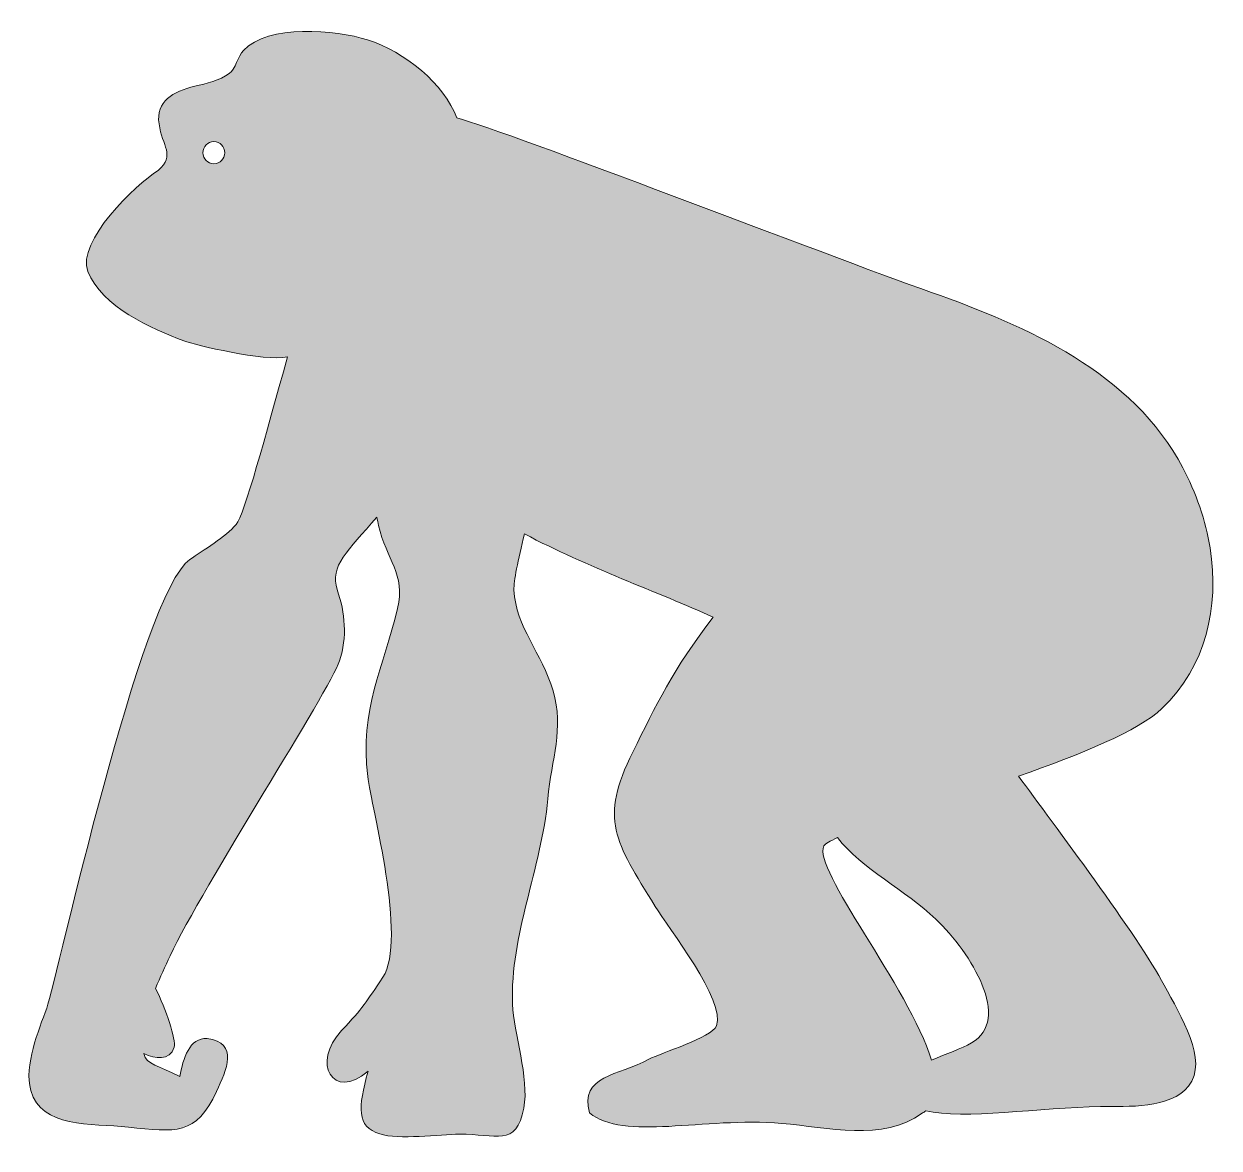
# Model space of a CAD drawing. Header units: inches. Extents: x 0 to 102, y -1 to 96.
import ezdxf

# ---------------------------------------------------------------- set-up
doc = ezdxf.new("R2010")
doc.units = ezdxf.units.IN
doc.header["$MEASUREMENT"] = 0
doc.layers.add('Layer 1', color=7, linetype='Continuous')

msp = doc.modelspace()

# ---------------------------------------------------------------- hatches: boundary and pattern name
at = {"layer": 'Layer 1', "true_color": 0xfae4a5}
h = msp.add_hatch(color=41, dxfattribs=at)
h.dxf.hatch_style = 2
edge = h.paths.add_edge_path()
edge.add_spline(control_points=[(84.93, 30.96), (90.23, 32.81), (95.22, 34.84), (97.22, 36.75), (101.06, 40.42), (102.14, 45.43), (101.37, 50.54), (101.02, 52.85), (100.12, 55.35), (99.03, 57.41), (94.71, 65.62), (85.71, 69.56), (77.45, 72.48), (68.4, 75.69), (41.19, 86.26), (36.71, 87.46), (35.67, 90.34), (32.24, 93.16), (29.05, 94.16), (26.33, 95.02), (20.49, 95.53), (18.4, 93.24), (17.96, 92.76), (17.71, 91.62), (17.19, 91.26), (16.37, 90.68), (15.23, 90.41), (14.24, 90.18), (12.32, 89.74), (10.9, 88.86), (11.16, 86.94), (11.42, 85.01), (12.61, 84.3), (11.08, 82.95), (9.15, 81.71), (4.05, 76.84), (5.06, 74.27), (6.26, 71.25), (10.5, 69.37), (13.3, 68.32), (14.25, 67.97), (20.23, 66.52), (22.19, 66.95), (20.28, 60.13), (18.51, 53.43), (17.77, 52.55), (16.91, 51.53), (14.91, 50.31), (13.82, 49.56), (9.58, 46.66), (2.41, 13.58), (1.52, 11.05), (0.83, 9.09), (-0.43, 6.14), (0.15, 3.98), (1.04, 0.73), (5.3, 1.17), (8.53, 0.83), (12.62, 0.4), (14.32, 0.08), (16.1, 3.9), (16.95, 5.72), (18.03, 8.06), (15.29, 8.45), (13.78, 8.52), (13.22, 6.72), (12.95, 5.16), (11.07, 6.16), (10.11, 6.16), (9.85, 7.14), (10.83, 6.68), (12.08, 6.49), (12.46, 7.69), (12.66, 8.31), (11.72, 11), (10.87, 12.74), (11.25, 13.69), (11.69, 14.63), (12.12, 15.54), (14.88, 21.42), (25.81, 38.33), (26.65, 40.85), (27.34, 42.91), (27.12, 44.95), (26.46, 46.97), (25.8, 48.98), (27.33, 50.3), (29.86, 53.18), (29.9, 52.94), (29.95, 52.71), (30, 52.48), (30.68, 49.52), (32.35, 48.3), (31.64, 45.35), (30.42, 40.28), (28.37, 36.65), (29.07, 30.93), (29.4, 28.28), (32.47, 16.95), (30.38, 13.69), (28.94, 11.57), (28.69, 11.09), (26.82, 9.11), (24.23, 6.36), (26.04, 3.03), (29.1, 5.62), (28.25, 2.48), (28.08, 0.9), (30.12, 0.24), (31.7, -0.28), (35.27, 0.2), (36.94, 0.22), (40.08, 0.27), (41.82, -0.97), (42.47, 2.47), (42.95, 5.02), (41.6, 8.92), (41.5, 11.39), (41.28, 17.29), (43.97, 23.03), (44.53, 29), (44.85, 32.48), (45.93, 34.98), (44.98, 38.29), (44.03, 41.55), (41.78, 43.7), (41.62, 46.96), (41.59, 47.65), (41.97, 49.48), (42.52, 51.75), (47.92, 48.9), (54.01, 46.73), (58.72, 44.61), (55.24, 40.08), (53.83, 37.05), (51.82, 33.02), (48.94, 27.21), (50.27, 25.4), (53.73, 19.78), (54.86, 17.96), (59.84, 11.61), (59, 9.53), (58.58, 8.5), (54.29, 7.24), (53.2, 6.65), (50.59, 5.23), (47.22, 5.29), (48.11, 2.05), (51.05, -0.39), (57.82, 1.71), (64.61, 1.15), (68.55, 0.82), (73.27, -0.45), (76.65, 2.03), (76.77, 2.09), (76.87, 2.16), (76.97, 2.23), (80.16, 1.45), (86.8, 2.52), (91.97, 2.59), (94.26, 2.62), (97.97, 2.38), (99.52, 4.35), (101.27, 6.56), (98.84, 10.34), (97.43, 13.01), (95.22, 17.19), (87.86, 26.94), (84.93, 30.96)], knot_values=[0, 0, 0, 0, 1, 1, 1, 2, 2, 2, 3, 3, 3, 4, 4, 4, 5, 5, 5, 6, 6, 6, 7, 7, 7, 8, 8, 8, 9, 9, 9, 10, 10, 10, 11, 11, 11, 12, 12, 12, 13, 13, 13, 14, 14, 14, 15, 15, 15, 16, 16, 16, 17, 17, 17, 18, 18, 18, 19, 19, 19, 20, 20, 20, 21, 21, 21, 22, 22, 22, 23, 23, 23, 24, 24, 24, 25, 25, 25, 26, 26, 26, 27, 27, 27, 28, 28, 28, 29, 29, 29, 30, 30, 30, 31, 31, 31, 32, 32, 32, 33, 33, 33, 34, 34, 34, 35, 35, 35, 36, 36, 36, 37, 37, 37, 38, 38, 38, 39, 39, 39, 40, 40, 40, 41, 41, 41, 42, 42, 42, 43, 43, 43, 44, 44, 44, 45, 45, 45, 46, 46, 46, 47, 47, 47, 48, 48, 48, 49, 49, 49, 50, 50, 50, 51, 51, 51, 52, 52, 52, 53, 53, 53, 54, 54, 54, 55, 55, 55, 56, 56, 56, 56], degree=3, periodic=1)
edge = h.paths.add_edge_path()
edge.add_spline(control_points=[(15.87, 83.52), (15.34, 83.52), (14.92, 83.95), (14.92, 84.47), (14.92, 85), (15.34, 85.42), (15.87, 85.42), (16.39, 85.42), (16.81, 85), (16.81, 84.47), (16.81, 83.95), (16.39, 83.52), (15.87, 83.52)], knot_values=[0, 0, 0, 0, 1, 1, 1, 2, 2, 2, 3, 3, 3, 4, 4, 4, 4], degree=3, periodic=1)
edge = h.paths.add_edge_path()
edge.add_spline(control_points=[(80.89, 8.06), (80.04, 7.56), (78.68, 7.11), (77.47, 6.59), (75.5, 12.85), (67.17, 23.05), (68.23, 24.96), (68.33, 25.15), (68.74, 25.39), (69.39, 25.68), (71.46, 22.99), (75.24, 21.16), (77.82, 18.69), (80.9, 15.73), (84.36, 10.07), (80.89, 8.06)], knot_values=[0, 0, 0, 0, 1, 1, 1, 2, 2, 2, 3, 3, 3, 4, 4, 4, 5, 5, 5, 5], degree=3, periodic=1)

# ---------------------------------------------------------------- linework, layer by layer
at = {"layer": 'Layer 1', "lineweight": 0}
for points, knots in [([(84.93, 30.96), (90.23, 32.81), (95.22, 34.84), (97.22, 36.75), (101.06, 40.42), (102.14, 45.43), (101.37, 50.54), (101.02, 52.85), (100.12, 55.35), (99.03, 57.41), (94.71, 65.62), (85.71, 69.56), (77.45, 72.48), (68.4, 75.69), (41.19, 86.26), (36.71, 87.46), (35.67, 90.34), (32.24, 93.16), (29.05, 94.16), (26.33, 95.02), (20.49, 95.53), (18.4, 93.24), (17.96, 92.76), (17.71, 91.62), (17.19, 91.26), (16.37, 90.68), (15.23, 90.41), (14.24, 90.18), (12.32, 89.74), (10.9, 88.86), (11.16, 86.94), (11.42, 85.01), (12.61, 84.3), (11.08, 82.95), (9.15, 81.71), (4.05, 76.84), (5.06, 74.27), (6.26, 71.25), (10.5, 69.37), (13.3, 68.32), (14.25, 67.97), (20.23, 66.52), (22.19, 66.95), (20.28, 60.13), (18.51, 53.43), (17.77, 52.55), (16.91, 51.53), (14.91, 50.31), (13.82, 49.56), (9.58, 46.66), (2.41, 13.58), (1.52, 11.05), (0.83, 9.09), (-0.43, 6.14), (0.15, 3.98), (1.04, 0.73), (5.3, 1.17), (8.53, 0.83), (12.62, 0.4), (14.32, 0.08), (16.1, 3.9), (16.95, 5.72), (18.03, 8.06), (15.29, 8.45), (13.78, 8.52), (13.22, 6.72), (12.95, 5.16), (11.07, 6.16), (10.11, 6.16), (9.85, 7.14), (10.83, 6.68), (12.08, 6.49), (12.46, 7.69), (12.66, 8.31), (11.72, 11), (10.87, 12.74), (11.25, 13.69), (11.69, 14.63), (12.12, 15.54), (14.88, 21.42), (25.81, 38.33), (26.65, 40.85), (27.34, 42.91), (27.12, 44.95), (26.46, 46.97), (25.8, 48.98), (27.33, 50.3), (29.86, 53.18), (29.9, 52.94), (29.95, 52.71), (30, 52.48), (30.68, 49.52), (32.35, 48.3), (31.64, 45.35), (30.42, 40.28), (28.37, 36.65), (29.07, 30.93), (29.4, 28.28), (32.47, 16.95), (30.38, 13.69), (28.94, 11.57), (28.69, 11.09), (26.82, 9.11), (24.23, 6.36), (26.04, 3.03), (29.1, 5.62), (28.25, 2.48), (28.08, 0.9), (30.12, 0.24), (31.7, -0.28), (35.27, 0.2), (36.94, 0.22), (40.08, 0.27), (41.82, -0.97), (42.47, 2.47), (42.95, 5.02), (41.6, 8.92), (41.5, 11.39), (41.28, 17.29), (43.97, 23.03), (44.53, 29), (44.85, 32.48), (45.93, 34.98), (44.98, 38.29), (44.03, 41.55), (41.78, 43.7), (41.62, 46.96), (41.59, 47.65), (41.97, 49.48), (42.52, 51.75), (47.92, 48.9), (54.01, 46.73), (58.72, 44.61), (55.24, 40.08), (53.83, 37.05), (51.82, 33.02), (48.94, 27.21), (50.27, 25.4), (53.73, 19.78), (54.86, 17.96), (59.84, 11.61), (59, 9.53), (58.58, 8.5), (54.29, 7.24), (53.2, 6.65), (50.59, 5.23), (47.22, 5.29), (48.11, 2.05), (51.05, -0.39), (57.82, 1.71), (64.61, 1.15), (68.55, 0.82), (73.27, -0.45), (76.65, 2.03), (76.77, 2.09), (76.87, 2.16), (76.97, 2.23), (80.16, 1.45), (86.8, 2.52), (91.97, 2.59), (94.26, 2.62), (97.97, 2.38), (99.52, 4.35), (101.27, 6.56), (98.84, 10.34), (97.43, 13.01), (95.22, 17.19), (87.86, 26.94), (84.93, 30.96)], [0, 0, 0, 0, 1, 1, 1, 2, 2, 2, 3, 3, 3, 4, 4, 4, 5, 5, 5, 6, 6, 6, 7, 7, 7, 8, 8, 8, 9, 9, 9, 10, 10, 10, 11, 11, 11, 12, 12, 12, 13, 13, 13, 14, 14, 14, 15, 15, 15, 16, 16, 16, 17, 17, 17, 18, 18, 18, 19, 19, 19, 20, 20, 20, 21, 21, 21, 22, 22, 22, 23, 23, 23, 24, 24, 24, 25, 25, 25, 26, 26, 26, 27, 27, 27, 28, 28, 28, 29, 29, 29, 30, 30, 30, 31, 31, 31, 32, 32, 32, 33, 33, 33, 34, 34, 34, 35, 35, 35, 36, 36, 36, 37, 37, 37, 38, 38, 38, 39, 39, 39, 40, 40, 40, 41, 41, 41, 42, 42, 42, 43, 43, 43, 44, 44, 44, 45, 45, 45, 46, 46, 46, 47, 47, 47, 48, 48, 48, 49, 49, 49, 50, 50, 50, 51, 51, 51, 52, 52, 52, 53, 53, 53, 54, 54, 54, 55, 55, 55, 56, 56, 56, 56]), ([(15.87, 83.52), (15.34, 83.52), (14.92, 83.95), (14.92, 84.47), (14.92, 85), (15.34, 85.42), (15.87, 85.42), (16.39, 85.42), (16.81, 85), (16.81, 84.47), (16.81, 83.95), (16.39, 83.52), (15.87, 83.52)], [0, 0, 0, 0, 1, 1, 1, 2, 2, 2, 3, 3, 3, 4, 4, 4, 4]), ([(80.89, 8.06), (80.04, 7.56), (78.68, 7.11), (77.47, 6.59), (75.5, 12.85), (67.17, 23.05), (68.23, 24.96), (68.33, 25.15), (68.74, 25.39), (69.39, 25.68), (71.46, 22.99), (75.24, 21.16), (77.82, 18.69), (80.9, 15.73), (84.36, 10.07), (80.89, 8.06)], [0, 0, 0, 0, 1, 1, 1, 2, 2, 2, 3, 3, 3, 4, 4, 4, 5, 5, 5, 5])]:
    msp.add_open_spline(points, degree=3, knots=knots, dxfattribs=at)

doc.saveas('drawing.dxf')
